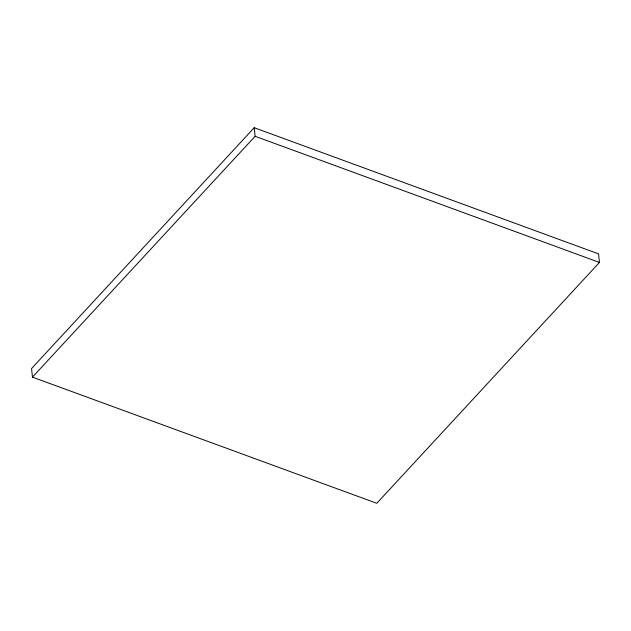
<?xml version="1.0" encoding="UTF-8"?>
<svg xmlns="http://www.w3.org/2000/svg" width="631" height="631" viewBox="0 0 631 631"><rect width="100%" height="100%" fill="white"/><g stroke="black" fill="none" stroke-linecap="round" stroke-linejoin="round"><path stroke-width="0.95" d="M254.214 127.707L31.55 368.551L32.465 377.125L376.786 503.293L599.45 262.449L598.535 253.875L254.214 127.707L255.129 136.28L32.465 377.125M255.129 136.28L599.45 262.449"/></g></svg>
